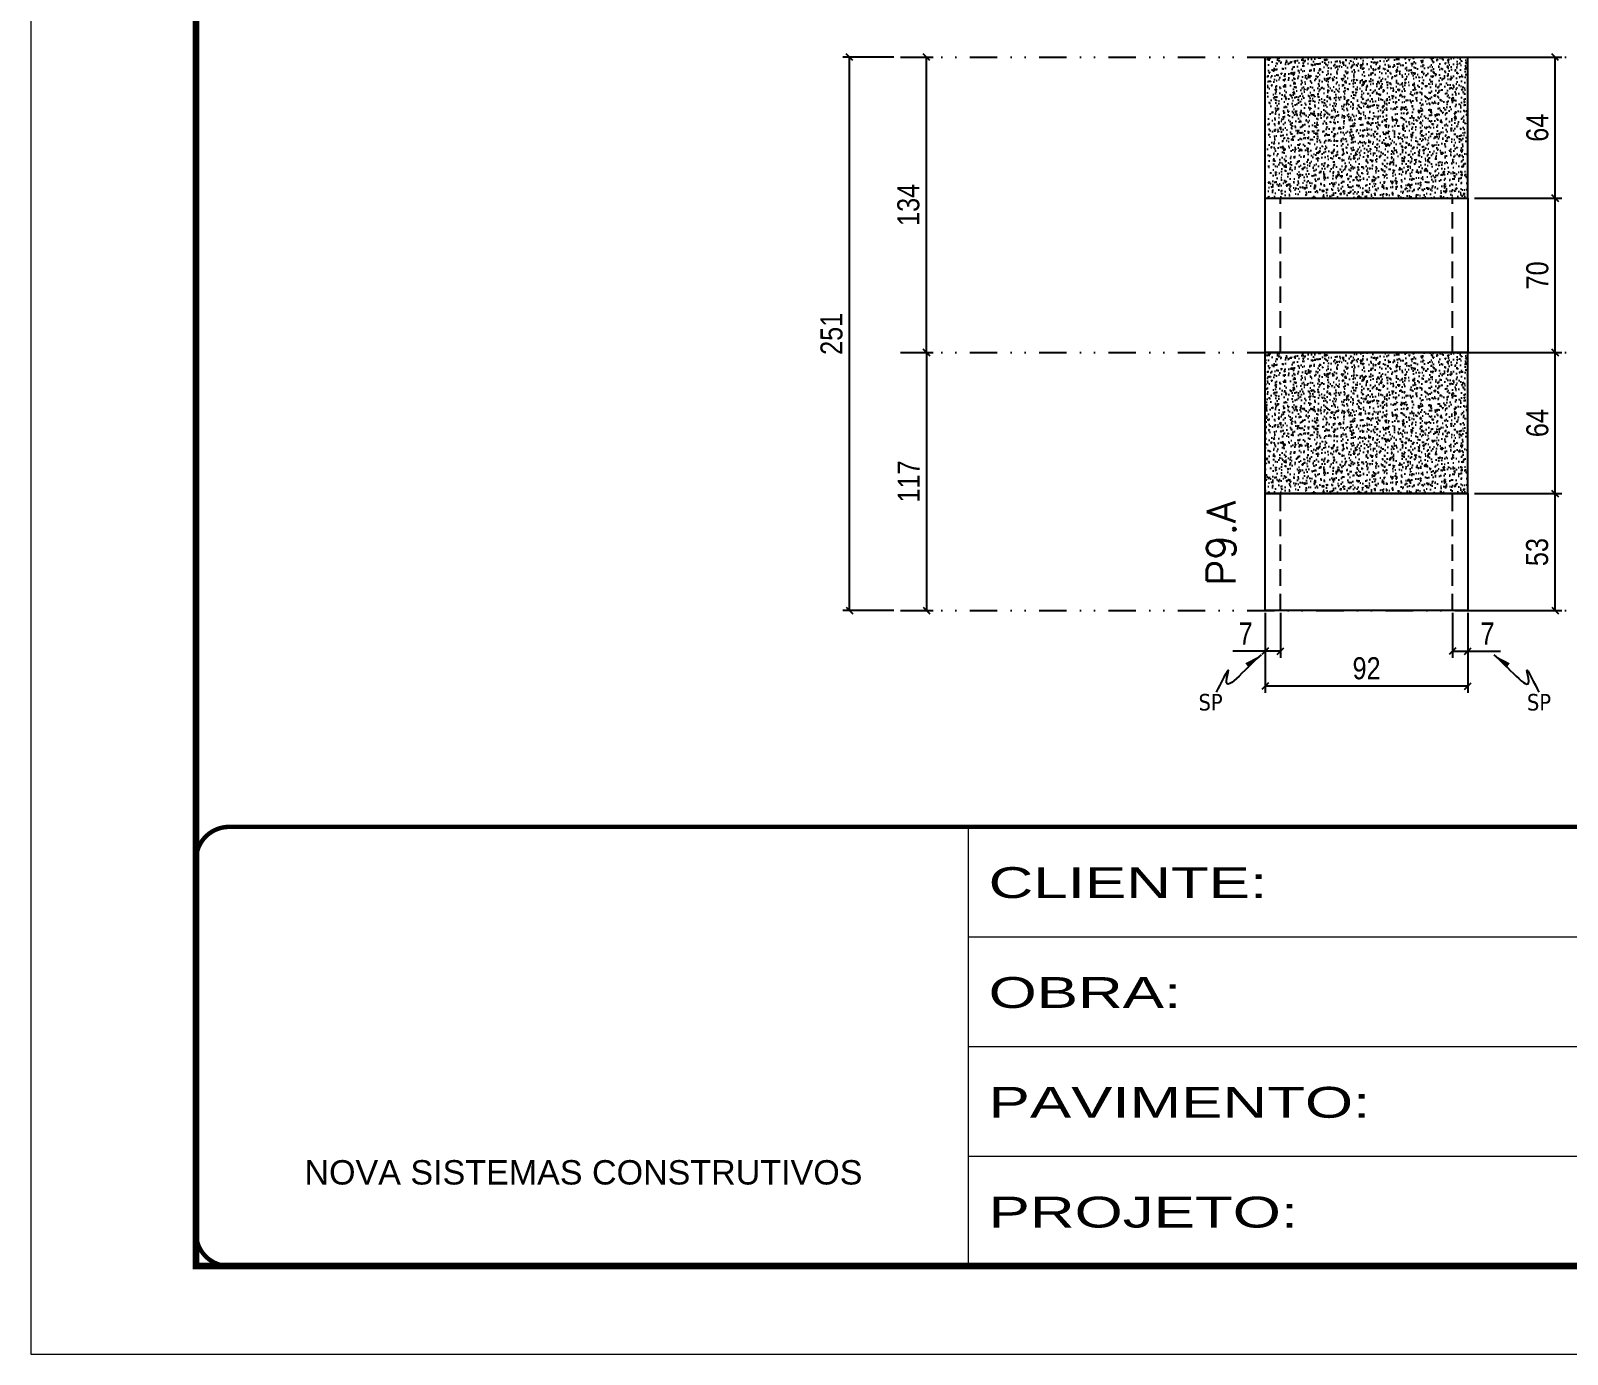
# Model space of a CAD drawing. Extents: x 808 to 7089, y -98 to 17032.
# Drawn here: x 808 to 1505, y 2200 to 2800 of the extents above; entities that cross this region are included whole.
import ezdxf

# ---------------------------------------------------------------- set-up
doc = ezdxf.new("R2010")
doc.units = 0
for name, pattern in [('CONTINUO', [0]), ('DASHED', [0.75, 0.5, -0.25]), ('DIVIDE2', [0.625, 0.25, -0.125, 0, -0.125, 0, -0.125]), ('HIDDEN', [0.375, 0.25, -0.125])]:
    doc.linetypes.add(name, pattern=pattern)
for name, color, linetype in [('COTA', 241, 'Continuous'), ('Nível', 160, 'Continuous'), ('Painéis', 200, 'Continuous'), ('Sarrafo de Pressão', 42, 'HIDDEN'), ('texto', 7, 'Continuous')]:
    doc.layers.add(name, color=color, linetype=linetype)
for name, color, linetype, lineweight in [('Folhas', 255, 'Continuous', 9), ('SARRAFO DE PRESSAO', 251, 'DASHED', 9), ('Texto Seção', 7, 'Continuous', 15)]:
    doc.layers.add(name, color=color, linetype=linetype, lineweight=lineweight)
doc.styles.add('ARIAL', font='arial.ttf')
doc.styles.add('COTA TECNICA', font='techl___.ttf', dxfattribs={"height": 10})
doc.styles.add('COTA TECNICA-50', font='techl___.ttf', dxfattribs={"height": 10})
doc.styles.add('REGUA-120', font='ROMANS.shx', dxfattribs={"height": 15})
doc.styles.get("Standard").update_dxf_attribs({"font": 'arial.ttf'})
doc.styles.add('Tecnologia', font='')
doc.styles.get('Tecnologia').set_extended_font_data('Forgotten Futurist')
doc.dimstyles.new('COTA PAINEL-50', dxfattribs={"dimtxt": 10, "dimasz": 3, "dimexe": 3, "dimexo": 3, "dimgap": 3, "dimtad": 1, "dimdec": 1, "dimzin": 12, "dimdsep": 46, "dimtxsty": 'COTA TECNICA-50', "dimblk1": 'OBLIQUE', "dimblk2": 'OBLIQUE', "dimsah": 1, "dimcen": 0.9, "dimclrd": 4, "dimclre": 4, "dimclrt": 240, "dimadec": 1, "dimazin": 3, "dimtfac": 1, "dimtdec": 1, "dimtmove": 0, "dimatfit": 3, "dimfxl": 1, "dimtolj": 1, "dimtzin": 12, "dimarcsym": 0})
doc.dimstyles.new('PAINEL', dxfattribs={"dimtxt": 10, "dimasz": 3, "dimexe": 3, "dimexo": 3, "dimgap": 3, "dimtad": 1, "dimdec": 1, "dimzin": 12, "dimdsep": 46, "dimtxsty": 'COTA TECNICA', "dimblk1": 'OBLIQUE', "dimblk2": 'OBLIQUE', "dimsah": 1, "dimcen": 0.9, "dimclrd": 4, "dimclre": 4, "dimclrt": 240, "dimadec": 1, "dimazin": 3, "dimtfac": 1, "dimtdec": 1, "dimtmove": 0, "dimatfit": 3, "dimfxl": 1, "dimtolj": 1, "dimtzin": 12, "dimarcsym": 0})
doc.dimstyles.get("Standard").update_dxf_attribs({"dimtxt": 0.18, "dimasz": 0.18, "dimexe": 0.18, "dimexo": 0.0625, "dimgap": 0.09, "dimtad": 0, "dimtih": 1, "dimtoh": 1, "dimdec": 4, "dimzin": 0, "dimdsep": 46, "dimtxsty": 'Standard', "dimcen": 0.09, "dimadec": 0, "dimazin": 0, "dimtfac": 1, "dimtdec": 4, "dimtofl": 0, "dimtmove": 0, "dimatfit": 3, "dimfxl": 1, "dimtolj": 1, "dimtzin": 0, "dimarcsym": 0})

# ---------------------------------------------------------------- blocks, each defined once
blk = doc.blocks.new('9999999999')
at = {"color": 30, "linetype": 'CONTINUO'}
for p, q in [((98564.56, 34230.21), (98564.56, 34429.45)), ((98564.56, 34379.64), (99583.98, 34379.64)), ((98564.56, 34329.83), (99487.98, 34329.83)), ((98564.56, 34280.02), (99487.98, 34280.02))]:
    blk.add_line(p, q, dxfattribs=at)
at = {"color": 30, "linetype": 'CONTINUO', "const_width": 2}
blk.add_lwpolyline([(99583.98, 34230.21), (99583.98, 34414.45, 0.414214), (99568.98, 34429.45), (98228.98, 34429.45, 0.414214), (98213.98, 34414.45), (98213.98, 34245.21, 0.414214), (98228.98, 34230.21), (99583.98, 34230.21)], format="xyb", dxfattribs=at)
at = {"layer": 'Folhas'}
blk.add_lwpolyline([(98138.98, 34190.21), (99623.98, 34190.21), (99623.98, 35240.21), (98138.98, 35240.21)], close=True, dxfattribs=at)
at = {"layer": 'Folhas', "color": 30, "const_width": 3}
blk.add_lwpolyline([(98213.98, 34230.21), (99583.98, 34230.21), (99583.98, 35200.21), (98213.98, 35200.21)], close=True, dxfattribs=at)
at = {"color": 7, "linetype": 'Continuous', "ltscale": 5, "style": 'ARIAL'}
blk.add_text('NOVA SISTEMAS CONSTRUTIVOS', height=11.0592, dxfattribs=at).set_placement((98263.19, 34267.21))
at = {"layer": 'Folhas', "color": 7, "style": 'Tecnologia', "width": 1.5}
for s, p in [('CLIENTE:', (98573.65, 34397.17)), ('OBRA:', (98573.65, 34347.31)), ('PAVIMENTO:', (98573.65, 34297.5)), ('PROJETO:', (98573.65, 34247.69))]:
    blk.add_text(s, height=14, dxfattribs=at).set_placement(p)
blk = doc.blocks.new('_Oblique')
at = {"color": 0, "linetype": 'ByBlock', "lineweight": -2}
blk.add_line((-0.5, -0.5), (0.5, 0.5), dxfattribs=at)
blk = doc.blocks.new('*D227')
at = {"layer": 'COTA', "color": 4, "lineweight": -2, "transparency": 16777216}
for p, q in [((1205.84, 2787.99), (1217.69, 2787.99)), ((1214.69, 2653.99), (1214.69, 2787.99)), ((1205.84, 2653.99), (1217.69, 2653.99))]:
    blk.add_line(p, q, dxfattribs=at)
at = {"layer": 'Defpoints', "color": 0, "transparency": 16777216}
for p in [(1202.84, 2787.99), (1214.69, 2787.99), (1202.84, 2653.99)]:
    blk.add_point(p, dxfattribs=at)
at = {"layer": 'COTA', "color": 4, "lineweight": -2, "transparency": 16777216, "xscale": 3, "yscale": 3, "zscale": 3}
for p, rotation in [((1214.69, 2787.99), 90), ((1214.69, 2653.99), 270)]:
    blk.add_blockref('_Oblique', p, dxfattribs=dict(at, rotation=rotation))
at = {"layer": 'COTA', "color": 240, "transparency": 16777216, "insert": (1206.47, 2720.99), "char_height": 10, "attachment_point": 5, "rotation": 90, "style": 'COTA TECNICA-50'}
blk.add_mtext('\\A1;134', dxfattribs=at)
blk = doc.blocks.new('*D228')
at = {"layer": 'COTA', "color": 4, "lineweight": -2, "transparency": 16777216}
for p, q in [((1368.35, 2535.99), (1368.35, 2499.63)), ((1460.35, 2535.99), (1460.35, 2499.63)), ((1460.35, 2502.63), (1368.35, 2502.63))]:
    blk.add_line(p, q, dxfattribs=at)
at = {"layer": 'Defpoints', "color": 0, "transparency": 16777216}
for p in [(1368.35, 2538.99), (1460.35, 2538.99), (1368.35, 2502.63)]:
    blk.add_point(p, dxfattribs=at)
at = {"layer": 'COTA', "color": 4, "lineweight": -2, "transparency": 16777216, "xscale": 3, "yscale": 3, "zscale": 3, "rotation": 180}
blk.add_blockref('_Oblique', (1368.35, 2502.63), dxfattribs=at)
at = {"layer": 'COTA', "color": 4, "lineweight": -2, "transparency": 16777216, "xscale": 3, "yscale": 3, "zscale": 3}
blk.add_blockref('_Oblique', (1460.35, 2502.63), dxfattribs=at)
at = {"layer": 'COTA', "color": 240, "transparency": 16777216, "insert": (1414.35, 2510.72), "char_height": 10, "attachment_point": 5, "style": 'COTA TECNICA'}
blk.add_mtext('\\A1;92', dxfattribs=at)
blk = doc.blocks.new('*D229')
at = {"layer": 'COTA', "color": 4, "lineweight": -2, "transparency": 16777216}
for p, q in [((1453.35, 2535.99), (1453.35, 2515.48)), ((1460.35, 2533.99), (1460.35, 2515.48)), ((1453.35, 2518.48), (1460.35, 2518.48)), ((1460.35, 2518.48), (1475.08, 2518.48))]:
    blk.add_line(p, q, dxfattribs=at)
at = {"layer": 'Defpoints', "color": 0, "transparency": 16777216}
for p in [(1453.35, 2538.99), (1460.35, 2536.99), (1460.35, 2518.48)]:
    blk.add_point(p, dxfattribs=at)
at = {"layer": 'COTA', "color": 4, "lineweight": -2, "transparency": 16777216, "xscale": 3, "yscale": 3, "zscale": 3, "rotation": 180}
blk.add_blockref('_Oblique', (1453.35, 2518.48), dxfattribs=at)
at = {"layer": 'COTA', "color": 4, "lineweight": -2, "transparency": 16777216, "xscale": 3, "yscale": 3, "zscale": 3}
blk.add_blockref('_Oblique', (1460.35, 2518.48), dxfattribs=at)
at = {"layer": 'COTA', "color": 240, "transparency": 16777216, "insert": (1469.21, 2526.55), "char_height": 10, "attachment_point": 5, "style": 'COTA TECNICA-50'}
blk.add_mtext('\\A1;7', dxfattribs=at)
blk = doc.blocks.new('*D230')
at = {"layer": 'COTA', "color": 4, "lineweight": -2, "transparency": 16777216}
for p, q in [((1368.35, 2533.99), (1368.35, 2515.48)), ((1375.35, 2535.99), (1375.35, 2515.48)), ((1368.35, 2518.48), (1353.61, 2518.48)), ((1375.35, 2518.48), (1368.35, 2518.48))]:
    blk.add_line(p, q, dxfattribs=at)
at = {"layer": 'Defpoints', "color": 0, "transparency": 16777216}
for p in [(1375.35, 2538.99), (1368.35, 2536.99), (1368.35, 2518.48)]:
    blk.add_point(p, dxfattribs=at)
at = {"layer": 'COTA', "color": 4, "lineweight": -2, "transparency": 16777216, "xscale": 3, "yscale": 3, "zscale": 3, "rotation": 180}
blk.add_blockref('_Oblique', (1368.35, 2518.48), dxfattribs=at)
at = {"layer": 'COTA', "color": 4, "lineweight": -2, "transparency": 16777216, "xscale": 3, "yscale": 3, "zscale": 3}
blk.add_blockref('_Oblique', (1375.35, 2518.48), dxfattribs=at)
at = {"layer": 'COTA', "color": 240, "transparency": 16777216, "insert": (1359.48, 2526.55), "char_height": 10, "attachment_point": 5, "style": 'COTA TECNICA-50'}
blk.add_mtext('\\A1;7', dxfattribs=at)
blk = doc.blocks.new('*D231')
at = {"layer": 'COTA', "color": 4, "linetype": 'ByBlock', "lineweight": -2, "transparency": 16777216}
for p, q in [((1463.35, 2589.99), (1502.99, 2589.99)), ((1499.99, 2536.99), (1499.99, 2589.99)), ((1463.35, 2536.99), (1502.99, 2536.99))]:
    blk.add_line(p, q, dxfattribs=at)
at = {"layer": 'Defpoints', "color": 0, "linetype": 'ByBlock', "transparency": 16777216}
for p in [(1460.35, 2589.99), (1499.99, 2589.99), (1460.35, 2536.99)]:
    blk.add_point(p, dxfattribs=at)
at = {"layer": 'COTA', "color": 4, "linetype": 'ByBlock', "lineweight": -2, "transparency": 16777216, "xscale": 3, "yscale": 3, "zscale": 3}
for p, rotation in [((1499.99, 2589.99), 90), ((1499.99, 2536.99), 270)]:
    blk.add_blockref('_Oblique', p, dxfattribs=dict(at, rotation=rotation))
at = {"layer": 'COTA', "color": 240, "linetype": 'ByBlock', "transparency": 16777216, "insert": (1491.77, 2563.49), "char_height": 10, "attachment_point": 5, "rotation": 90, "style": 'COTA TECNICA'}
blk.add_mtext('\\A1;53', dxfattribs=at)
blk = doc.blocks.new('*D232')
at = {"layer": 'COTA', "color": 4, "linetype": 'ByBlock', "lineweight": -2, "transparency": 16777216}
for p, q in [((1463.35, 2589.99), (1502.99, 2589.99)), ((1499.99, 2536.99), (1499.99, 2589.99)), ((1463.35, 2536.99), (1502.99, 2536.99))]:
    blk.add_line(p, q, dxfattribs=at)
at = {"layer": 'Defpoints', "color": 0, "linetype": 'ByBlock', "transparency": 16777216}
for p in [(1460.35, 2589.99), (1499.99, 2589.99), (1460.35, 2536.99)]:
    blk.add_point(p, dxfattribs=at)
at = {"layer": 'COTA', "color": 4, "linetype": 'ByBlock', "lineweight": -2, "transparency": 16777216, "xscale": 3, "yscale": 3, "zscale": 3}
for p, rotation in [((1499.99, 2589.99), 90), ((1499.99, 2536.99), 270)]:
    blk.add_blockref('_Oblique', p, dxfattribs=dict(at, rotation=rotation))
at = {"layer": 'COTA', "color": 240, "linetype": 'ByBlock', "transparency": 16777216, "insert": (1491.77, 2563.49), "char_height": 10, "attachment_point": 5, "rotation": 90, "style": 'COTA TECNICA'}
blk.add_mtext('\\A1;53', dxfattribs=at)
blk = doc.blocks.new('*D233')
at = {"layer": 'COTA', "color": 4, "lineweight": -2, "transparency": 16777216}
for p, q in [((1463.35, 2723.99), (1502.99, 2723.99)), ((1499.99, 2653.99), (1499.99, 2723.99)), ((1463.35, 2653.99), (1502.99, 2653.99))]:
    blk.add_line(p, q, dxfattribs=at)
at = {"layer": 'Defpoints', "color": 0, "transparency": 16777216}
for p in [(1460.35, 2723.99), (1499.99, 2723.99), (1460.35, 2653.99)]:
    blk.add_point(p, dxfattribs=at)
at = {"layer": 'COTA', "color": 4, "lineweight": -2, "transparency": 16777216, "xscale": 3, "yscale": 3, "zscale": 3}
for p, rotation in [((1499.99, 2723.99), 90), ((1499.99, 2653.99), 270)]:
    blk.add_blockref('_Oblique', p, dxfattribs=dict(at, rotation=rotation))
at = {"layer": 'COTA', "color": 240, "transparency": 16777216, "insert": (1491.89, 2688.99), "char_height": 10, "attachment_point": 5, "rotation": 90, "style": 'COTA TECNICA-50'}
blk.add_mtext('\\A1;70', dxfattribs=at)
blk = doc.blocks.new('*D234')
at = {"layer": 'COTA', "color": 4, "lineweight": -2, "transparency": 16777216}
for p, q in [((1429.35, 2787.99), (1502.99, 2787.99)), ((1499.99, 2723.99), (1499.99, 2787.99)), ((1463.35, 2723.99), (1502.99, 2723.99))]:
    blk.add_line(p, q, dxfattribs=at)
at = {"layer": 'Defpoints', "color": 0, "transparency": 16777216}
for p in [(1426.35, 2787.99), (1499.99, 2787.99), (1460.35, 2723.99)]:
    blk.add_point(p, dxfattribs=at)
at = {"layer": 'COTA', "color": 4, "lineweight": -2, "transparency": 16777216, "xscale": 3, "yscale": 3, "zscale": 3}
for p, rotation in [((1499.99, 2787.99), 90), ((1499.99, 2723.99), 270)]:
    blk.add_blockref('_Oblique', p, dxfattribs=dict(at, rotation=rotation))
at = {"layer": 'COTA', "color": 240, "transparency": 16777216, "insert": (1491.89, 2755.99), "char_height": 10, "attachment_point": 5, "rotation": 90, "style": 'COTA TECNICA-50'}
blk.add_mtext('\\A1;64', dxfattribs=at)
blk = doc.blocks.new('*D1598')
at = {"layer": 'COTA', "color": 4, "lineweight": -2, "transparency": 16777216}
for p, q in [((1205.84, 2653.99), (1217.69, 2653.99)), ((1214.69, 2653.99), (1214.69, 2536.99)), ((1205.84, 2536.99), (1217.69, 2536.99))]:
    blk.add_line(p, q, dxfattribs=at)
at = {"layer": 'Defpoints', "color": 0, "transparency": 16777216}
for p in [(1202.84, 2653.99), (1202.84, 2536.99), (1214.69, 2536.99)]:
    blk.add_point(p, dxfattribs=at)
at = {"layer": 'COTA', "color": 4, "lineweight": -2, "transparency": 16777216, "xscale": 3, "yscale": 3, "zscale": 3}
for p, rotation in [((1214.69, 2653.99), 90), ((1214.69, 2536.99), 270)]:
    blk.add_blockref('_Oblique', p, dxfattribs=dict(at, rotation=rotation))
at = {"layer": 'COTA', "color": 240, "transparency": 16777216, "insert": (1206.61, 2595.49), "char_height": 10, "attachment_point": 5, "rotation": 90, "style": 'COTA TECNICA'}
blk.add_mtext('\\A1;117', dxfattribs=at)
blk = doc.blocks.new('*D187')
at = {"layer": 'COTA', "color": 4, "lineweight": -2, "transparency": 16777216}
for p, q in [((1429.35, 2653.99), (1502.99, 2653.99)), ((1499.99, 2589.99), (1499.99, 2653.99)), ((1463.35, 2589.99), (1502.99, 2589.99))]:
    blk.add_line(p, q, dxfattribs=at)
at = {"layer": 'Defpoints', "color": 0, "transparency": 16777216}
for p in [(1426.35, 2653.99), (1499.99, 2653.99), (1460.35, 2589.99)]:
    blk.add_point(p, dxfattribs=at)
at = {"layer": 'COTA', "color": 4, "lineweight": -2, "transparency": 16777216, "xscale": 3, "yscale": 3, "zscale": 3}
for p, rotation in [((1499.99, 2653.99), 90), ((1499.99, 2589.99), 270)]:
    blk.add_blockref('_Oblique', p, dxfattribs=dict(at, rotation=rotation))
at = {"layer": 'COTA', "color": 240, "transparency": 16777216, "insert": (1491.89, 2621.99), "char_height": 10, "attachment_point": 5, "rotation": 90, "style": 'COTA TECNICA-50'}
blk.add_mtext('\\A1;64', dxfattribs=at)
blk = doc.blocks.new('*D2077')
at = {"layer": 'COTA', "color": 4, "lineweight": -2, "transparency": 16777216}
for p, q in [((1199.84, 2787.99), (1176.71, 2787.99)), ((1179.71, 2536.99), (1179.71, 2787.99)), ((1199.84, 2536.99), (1176.71, 2536.99))]:
    blk.add_line(p, q, dxfattribs=at)
at = {"layer": 'Defpoints', "color": 0, "transparency": 16777216}
for p in [(1179.71, 2787.99), (1202.84, 2787.99), (1202.84, 2536.99)]:
    blk.add_point(p, dxfattribs=at)
at = {"layer": 'COTA', "color": 4, "lineweight": -2, "transparency": 16777216, "xscale": 3, "yscale": 3, "zscale": 3}
for p, rotation in [((1179.71, 2787.99), 90), ((1179.71, 2536.99), 270)]:
    blk.add_blockref('_Oblique', p, dxfattribs=dict(at, rotation=rotation))
at = {"layer": 'COTA', "color": 240, "transparency": 16777216, "insert": (1171.6, 2662.49), "char_height": 10, "attachment_point": 5, "rotation": 90, "style": 'COTA TECNICA'}
blk.add_mtext('\\A1;251', dxfattribs=at)

msp = doc.modelspace()

# ---------------------------------------------------------------- hatches: boundary and pattern name
at = {"layer": 'COTA', "linetype": 'ByBlock'}
h = msp.add_hatch(dxfattribs=at)
h.set_pattern_fill('AR-CONC', color=256, scale=0.03)
h.set_pattern_definition([(50, (-7078.7415, -1324.0027), (5.46554, -0.4781726), [0.5715, -6.2865]), (355, (-7078.7415, -1324.0027), (-1.0573026, 5.7317054), [0.4572, -5.0292175]), (100.451445, (-7078.286, -1324.0425), (4.4082374, 5.2535326), [0.4857003, -5.3427073]), (46.1842, (-7078.7415, -1322.4787), (8.132371, -1.26127), [0.85725, -9.42975]), (96.63556, (-7078.064, -1322.584), (7.122124, 7.422784), [0.728551, -8.014068]), (351.18415, (-7078.7415, -1322.479), (7.122124, 7.422784), [0.685799, -7.543792]), (21, (-7077.9795, -1322.8597), (4.5484317, -3.067956), [0.5715, -6.2865]), (326, (-7077.9795, -1322.8597), (1.854061, 5.525639), [0.4572, -5.0292]), (71.451445, (-7077.6005, -1323.1153), (6.4024926, 2.457683), [0.4857003, -5.342698]), (37.5, (-7078.7415, -1324.0027), (0.0926581, 2.53665117), [0, -4.96824, 0, -5.1054, 0, -5.04825]), (7.5, (-7078.7415, -1324.0027), (2.0045899, 3.00541724), [0, -2.91084, 0, -4.85394, 0, -1.92405]), (327.5, (-7080.4408, -1324.0027), (4.06771786, -0.1718623), [0, -1.905, 0, -5.9436, 0, -7.8867]), (317.5, (-7081.2028, -1324.0027), (4.4438754, 0.7627947), [0, -2.4765, 0, -3.94716, 0, -5.6007])])
h.paths.add_polyline_path([(1369.35, 2787.99), (1369.35, 2723.99), (1460.35, 2723.99), (1460.35, 2787.99)])
h = msp.add_hatch(dxfattribs=at)
h.set_pattern_fill('AR-CONC', color=256, scale=0.03)
h.set_pattern_definition([(50, (-7078.7415, -1458.0027), (5.46554, -0.4781726), [0.5715, -6.2865]), (355, (-7078.7415, -1458.0027), (-1.0573026, 5.7317054), [0.4572, -5.0292175]), (100.451445, (-7078.286, -1458.0425), (4.4082374, 5.2535326), [0.4857003, -5.3427073]), (46.1842, (-7078.7415, -1456.4787), (8.132371, -1.26127), [0.85725, -9.42975]), (96.63556, (-7078.064, -1456.584), (7.122124, 7.422784), [0.728551, -8.014068]), (351.18415, (-7078.7415, -1456.479), (7.122124, 7.422784), [0.685799, -7.543792]), (21, (-7077.9795, -1456.8597), (4.5484317, -3.067956), [0.5715, -6.2865]), (326, (-7077.9795, -1456.8597), (1.854061, 5.525639), [0.4572, -5.0292]), (71.451445, (-7077.6005, -1457.1153), (6.4024926, 2.457683), [0.4857003, -5.342698]), (37.5, (-7078.7415, -1458.0027), (0.0926581, 2.53665117), [0, -4.96824, 0, -5.1054, 0, -5.04825]), (7.5, (-7078.7415, -1458.0027), (2.0045899, 3.00541724), [0, -2.91084, 0, -4.85394, 0, -1.92405]), (327.5, (-7080.4408, -1458.0027), (4.06771786, -0.1718623), [0, -1.905, 0, -5.9436, 0, -7.8867]), (317.5, (-7081.2028, -1458.0027), (4.4438754, 0.7627947), [0, -2.4765, 0, -3.94716, 0, -5.6007])])
h.paths.add_polyline_path([(1368.35, 2653.99), (1368.35, 2589.99), (1460.35, 2589.99), (1460.35, 2653.99)])

# ---------------------------------------------------------------- linework, layer by layer
for p, q in [((1368.35, 2787.99), (1368.35, 2787.99)), ((1368.35, 2723.99), (1368.35, 2787.99)), ((1368.35, 2787.99), (1460.35, 2787.99)), ((1460.35, 2723.99), (1460.35, 2787.99)), ((1368.35, 2653.99), (1368.35, 2653.99)), ((1368.35, 2589.99), (1368.35, 2653.99)), ((1368.35, 2653.99), (1460.35, 2653.99)), ((1460.35, 2589.99), (1460.35, 2653.99)), ((1368.35, 2536.99), (1368.35, 2536.99)), ((1460.35, 2536.99), (1460.35, 2536.99))]:
    msp.add_line(p, q, dxfattribs=at)
at = {"layer": 'Nível', "color": 4, "linetype": 'DIVIDE2', "ltscale": 50}
for p, q in [((1202.84, 2787.99), (2253.17, 2787.99)), ((1202.84, 2653.99), (2253.17, 2653.99)), ((1202.84, 2536.99), (2253.17, 2536.99))]:
    msp.add_line(p, q, dxfattribs=at)
at = {"layer": 'Painéis'}
msp.add_line((1460.35, 2653.99), (1368.35, 2653.99), dxfattribs=at)
for points in [[(1368.35, 2653.99), (1368.35, 2723.99), (1460.35, 2723.99), (1460.35, 2653.99)], [(1460.35, 2589.99), (1368.35, 2589.99)]]:
    msp.add_lwpolyline(points, dxfattribs=at)
msp.add_lwpolyline([(1368.35, 2589.99), (1460.35, 2589.99), (1460.35, 2536.99), (1368.35, 2536.99)], close=True, dxfattribs=at)
at = {"layer": 'Sarrafo de Pressão', "ltscale": 30}
for p, q in [((1375.35, 2653.99), (1375.35, 2723.99)), ((1453.35, 2653.99), (1453.35, 2723.99)), ((1375.35, 2536.99), (1375.35, 2589.99)), ((1453.35, 2536.99), (1453.35, 2589.99))]:
    msp.add_line(p, q, dxfattribs=at)

# ---------------------------------------------------------------- block references
at = {"layer": 'SARRAFO DE PRESSAO', "color": 6, "linetype": 'ByBlock'}
msp.add_blockref('9999999999', (-97330.81, -31990.63), dxfattribs=at)

# ---------------------------------------------------------------- texts
at = {"layer": 'texto', "color": 0, "char_height": 7.5, "attachment_point": 5}
for insert in [(1343.57, 2495.31), (1492.59, 2495.31)]:
    msp.add_mtext('{\\fTahoma|b0|i0|c0|p34;\\C4;SP}', dxfattribs=dict(at, insert=insert))
at = {"layer": 'Texto Seção', "insert": (1354.88, 2548.24), "char_height": 13, "width": 285.3299, "attachment_point": 7, "rotation": 90, "style": 'REGUA-120'}
msp.add_mtext('P9.A', dxfattribs=at)

# ---------------------------------------------------------------- dimensions: what is measured, and where the dimension line sits
at = {"layer": 'COTA'}
for base, p1, p2, angle, dimstyle, picture, middle in [((1179.71, 2787.99), (1202.84, 2536.99), (1202.84, 2787.99), 90, 'PAINEL', '*D2077', (1171.6, 2662.49)), ((1214.69, 2787.99), (1202.84, 2653.99), (1202.84, 2787.99), 90, 'COTA PAINEL-50', '*D227', (1206.47, 2720.99)), ((1499.99, 2787.99), (1460.35, 2723.99), (1426.35, 2787.99), 90, 'COTA PAINEL-50', '*D234', (1491.89, 2755.99)), ((1499.99, 2723.99), (1460.35, 2653.99), (1460.35, 2723.99), 90, 'COTA PAINEL-50', '*D233', (1491.89, 2688.99)), ((1214.69, 2536.99), (1202.84, 2653.99), (1202.84, 2536.99), 90, 'PAINEL', '*D1598', (1206.61, 2595.49)), ((1499.99, 2653.99), (1460.35, 2589.99), (1426.35, 2653.99), 90, 'COTA PAINEL-50', '*D187', (1491.89, 2621.99)), ((1368.35, 2518.48), (1375.35, 2538.99), (1368.35, 2536.99), 180, 'COTA PAINEL-50', '*D230', (1359.48, 2526.55))]:
    dim = msp.add_linear_dim(base=base, p1=p1, p2=p2, angle=angle, dimstyle=dimstyle, dxfattribs=at)
    dim.commit()
    dim.dimension.update_dxf_attribs({"geometry": picture, "text_midpoint": middle})
at = {"layer": 'COTA', "linetype": 'ByBlock'}
for picture in ['*D231', '*D232']:
    dim = msp.add_aligned_dim(p1=(1460.35, 2536.99), p2=(1460.35, 2589.99), distance=-39.64, dimstyle='PAINEL', dxfattribs=at)
    dim.commit()
    dim.dimension.update_dxf_attribs({"geometry": picture, "text_midpoint": (1491.77, 2563.49)})
at = {"layer": 'COTA'}
dim = msp.add_linear_dim(base=(1368.35, 2502.63), p1=(1460.35, 2538.99), p2=(1368.35, 2538.99), angle=180, dimstyle='PAINEL', override={"dimarcsym": 2}, dxfattribs=at)
dim.commit()
dim.dimension.update_dxf_attribs({"geometry": '*D228', "text_midpoint": (1414.35, 2510.72)})
dim = msp.add_linear_dim(base=(1460.35, 2518.48), p1=(1453.35, 2538.99), p2=(1460.35, 2536.99), dimstyle='COTA PAINEL-50', dxfattribs=at)
dim.commit()
dim.dimension.update_dxf_attribs({"geometry": '*D229', "text_midpoint": (1469.21, 2526.55)})

# ---------------------------------------------------------------- leaders
at = {"layer": 'COTA', "path_type": 1}
for points in [[(1366.52, 2516.81), (1350.73, 2504.97), (1351.66, 2509.78), (1346.1, 2500)], [(1472.17, 2516.81), (1487.96, 2504.97), (1487.04, 2509.78), (1492.59, 2500)]]:
    msp.add_leader(points, dimstyle='Standard', override={"dimasz": 8}, dxfattribs=at)

doc.saveas('drawing.dxf')
